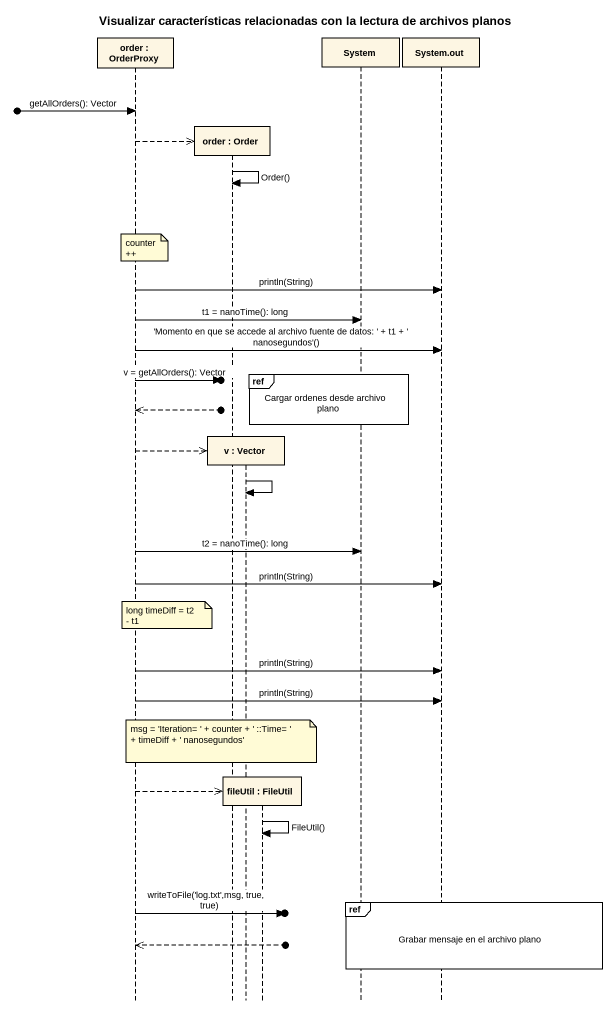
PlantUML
@startuml
title Visualizar características relacionadas con la lectura de archivos planos
hide footbox
participant "order : OrderProxy" as order
participant "order : Order" as order_2
participant "v : Vector" as v
participant "fileUtil : FileUtil" as fileUtil
participant System
participant "System.out" as System_out

[o-> order : getAllOrders(): Vector
order -->> order_2 **
order_2 -> order_2 : Order()
note over order : counter++
order -> System_out : println(String)
order -> System : t1 = nanoTime(): long
order -> System_out : 'Momento en que se accede al archivo fuente de datos: ' + t1 + ' nanosegundos'()
ref over fileUtil, System : Cargar ordenes desde archivo plano
order ->o] : v = getAllOrders(): Vector
order <<--o]
order -->> v **
v -> v
order -> System : t2 = nanoTime(): long
order -> System_out : println(String)
note over order : long timeDiff = t2 - t1
order -> System_out : println(String)
order -> System_out : println(String)
note over order_2 : msg = 'Iteration= ' + counter + ' ::Time= ' + timeDiff + ' nanosegundos'
order -->> fileUtil **
fileUtil -> fileUtil : FileUtil()
ref over System, System_out : Grabar mensaje en el archivo plano
order ->o] : writeToFile('log.txt',msg, true, true)
order <<--o]
@enduml
